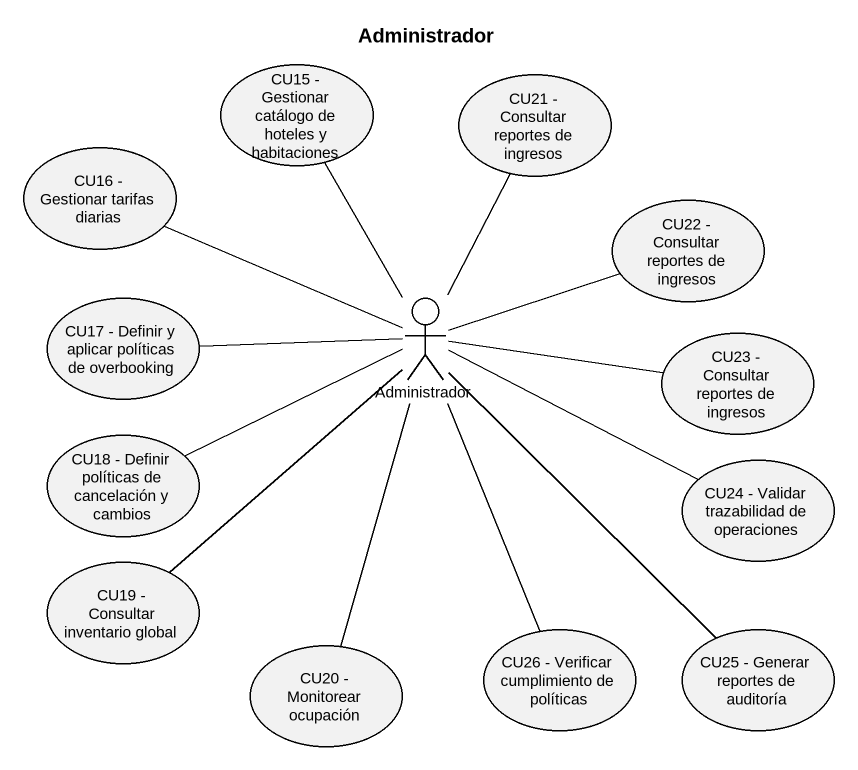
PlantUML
@startuml
title Administrador
usecase "CU15 - Gestionar catálogo de hoteles y habitaciones" as CU15_Gestionar_catálogo_de
usecase "CU21 - Consultar reportes de ingresos" as CU21_Consultar_reportes_de
usecase "CU16 - Gestionar tarifas diarias" as CU16_Gestionar_tarifas
usecase "CU22 - Consultar reportes de ingresos" as CU22_Consultar_reportes_de
usecase "CU17 - Definir y aplicar políticas de overbooking" as CU17_Definir_y_aplicar
actor Administrador
usecase "CU23 - Consultar reportes de ingresos" as CU23_Consultar_reportes_de
usecase "CU18 - Definir políticas de cancelación y cambios" as CU18_Definir_políticas_de
usecase "CU24 - Validar trazabilidad de operaciones" as CU24_Validar_trazabilidad
usecase "CU19 - Consultar inventario global" as CU19_Consultar_inventario
usecase "CU20 - Monitorear ocupación" as CU20_Monitorear_ocupación
usecase "CU26 - Verificar cumplimiento de políticas" as CU26_Verificar_cumplimiento
usecase "CU25 - Generar reportes de auditoría" as CU25_Generar_reportes_de
Administrador -up- CU15_Gestionar_catálogo_de
Administrador -up- CU21_Consultar_reportes_de
Administrador -left- CU16_Gestionar_tarifas
Administrador -right- CU22_Consultar_reportes_de
Administrador -left- CU17_Definir_y_aplicar
Administrador -right- CU23_Consultar_reportes_de
Administrador -left- CU18_Definir_políticas_de
Administrador -right- CU24_Validar_trazabilidad
Administrador -- CU19_Consultar_inventario
Administrador -- CU20_Monitorear_ocupación
Administrador -- CU26_Verificar_cumplimiento
Administrador -- CU25_Generar_reportes_de
@enduml
